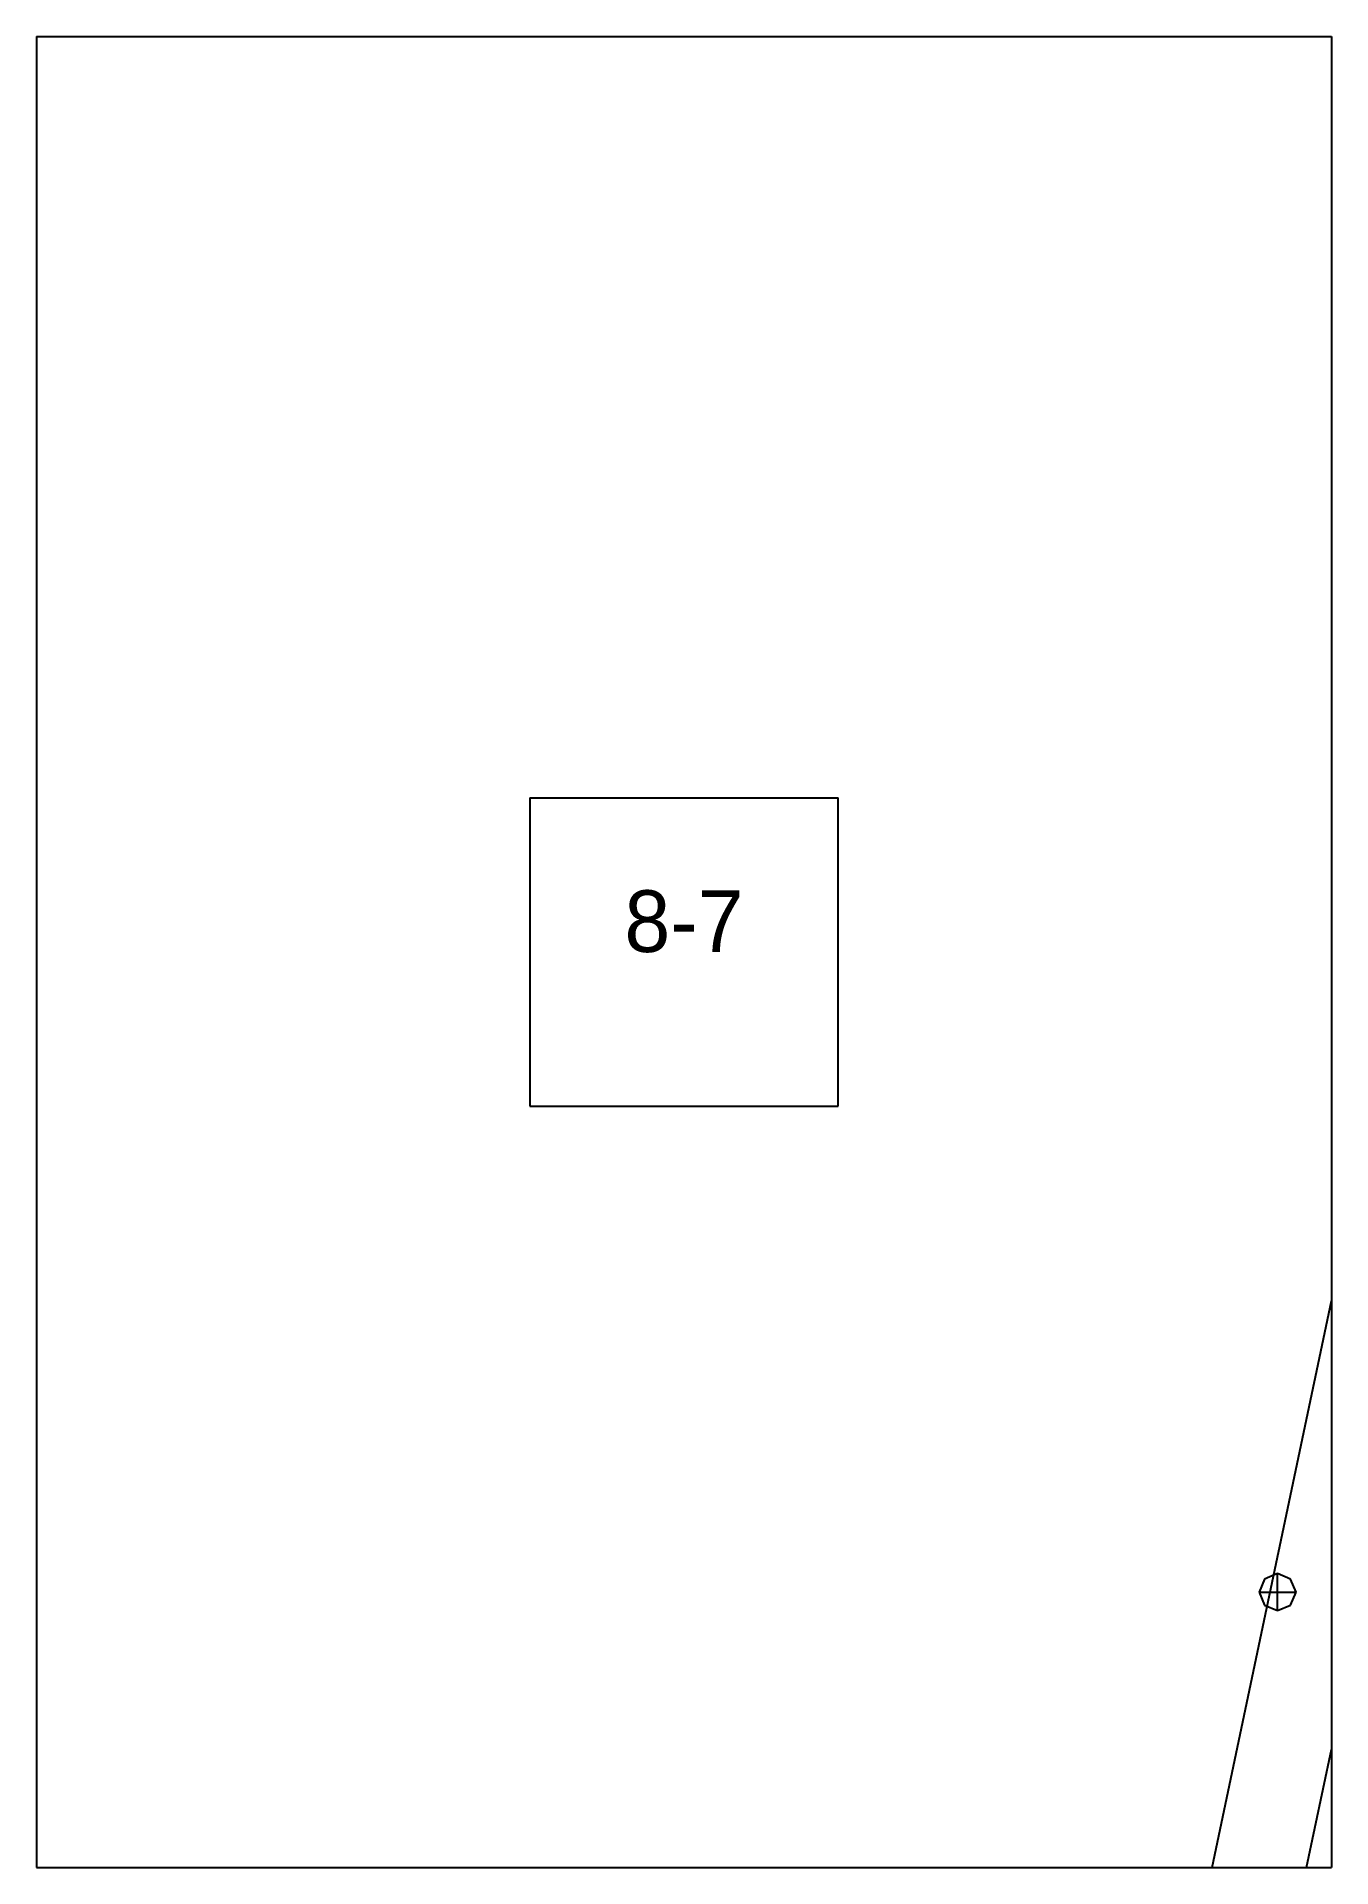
# Paper-space layout 'Plan 8-7' of a CAD drawing. Header units: metres, sheet in millimetres. Extents: x 0 to 210, y 0 to 297.
# The model-space entities are those that its viewports show. They can reach past a viewport. Long polylines and large blocks are cut down to what shows.
import ezdxf
from ezdxf.enums import TextEntityAlignment as Align

# ---------------------------------------------------------------- set-up
doc = ezdxf.new("R2010")
doc.units = ezdxf.units.M
for name, color, linetype in [('default', 7, 'Continuous'), ('TEXTLAYER', 7, 'Continuous'), ('VIEWPORTS', 7, 'Continuous')]:
    doc.layers.add(name, color=color, linetype=linetype)

msp = doc.modelspace()

# ---------------------------------------------------------------- linework, layer by layer
at = {"color": 9}
for p, q in [((1260, -1782), (1260, -2079)), ((1260, -1782), (1260, -2079)), ((1470, -1782), (1470, -2079)), ((1470, -1782), (1470, -2079)), ((1050, -2079), (1260, -2079)), ((1050, -2079), (1260, -2079)), ((1260, -2079), (1470, -2079)), ((1260, -2079), (1260, -2376)), ((1260, -2079), (1470, -2079)), ((1260, -2079), (1260, -2376)), ((1470, -2079), (1680, -2079)), ((1470, -2079), (1470, -2376)), ((1470, -2079), (1680, -2079)), ((1470, -2079), (1470, -2376)), ((1340, -2202.5), (1390, -2202.5)), ((1340, -2202.5), (1340, -2252.5)), ((1390, -2252.5), (1390, -2202.5)), ((1340, -2252.5), (1390, -2252.5)), ((1050, -2376), (1260, -2376)), ((1050, -2376), (1260, -2376)), ((1260, -2376), (1470, -2376)), ((1260, -2376), (1260, -2673)), ((1260, -2376), (1470, -2376)), ((1260, -2376), (1260, -2673)), ((1470, -2376), (1680, -2376)), ((1470, -2376), (1470, -2673)), ((1470, -2376), (1680, -2376)), ((1470, -2376), (1470, -2673))]:
    msp.add_line(p, q, dxfattribs=at)
at = {"layer": 'default', "color": 7, "linetype": 'Continuous'}
for p, q in [((1471.12, -2278.75), (1483.78, -2218.66)), ((1458.64, -2338), (1471.12, -2278.75)), ((1461.27, -2328.35), (1459.15, -2329.23)), ((1463.39, -2329.23), (1461.27, -2328.35)), ((1461.27, -2334.35), (1461.27, -2328.35)), ((1459.15, -2329.23), (1458.27, -2331.35)), ((1458.27, -2331.35), (1459.15, -2333.47)), ((1458.27, -2331.35), (1464.27, -2331.35)), ((1464.27, -2331.35), (1463.39, -2329.23)), ((1463.39, -2333.47), (1464.27, -2331.35)), ((1459.15, -2333.47), (1461.27, -2334.35)), ((1461.27, -2334.35), (1463.39, -2333.47)), ((1446.39, -2396.18), (1458.64, -2338)), ((1461.11, -2399.08), (1473.36, -2340.91))]:
    msp.add_line(p, q, dxfattribs=at)

# ---------------------------------------------------------------- texts
at = {"layer": 'TEXTLAYER', "color": 1}
msp.add_text('8-7', height=10, dxfattribs=at).set_placement((1365, -2227.5), align=Align.CENTER)

psp = doc.layouts.new('Plan 8-7')

# ---------------------------------------------------------------- viewports
at = {"layer": 'VIEWPORTS'}
psp.add_viewport(center=(105, 148.5), size=(210, 297), view_center_point=(1365, -2227.5), view_height=297, dxfattribs=at)

doc.saveas('drawing.dxf')
